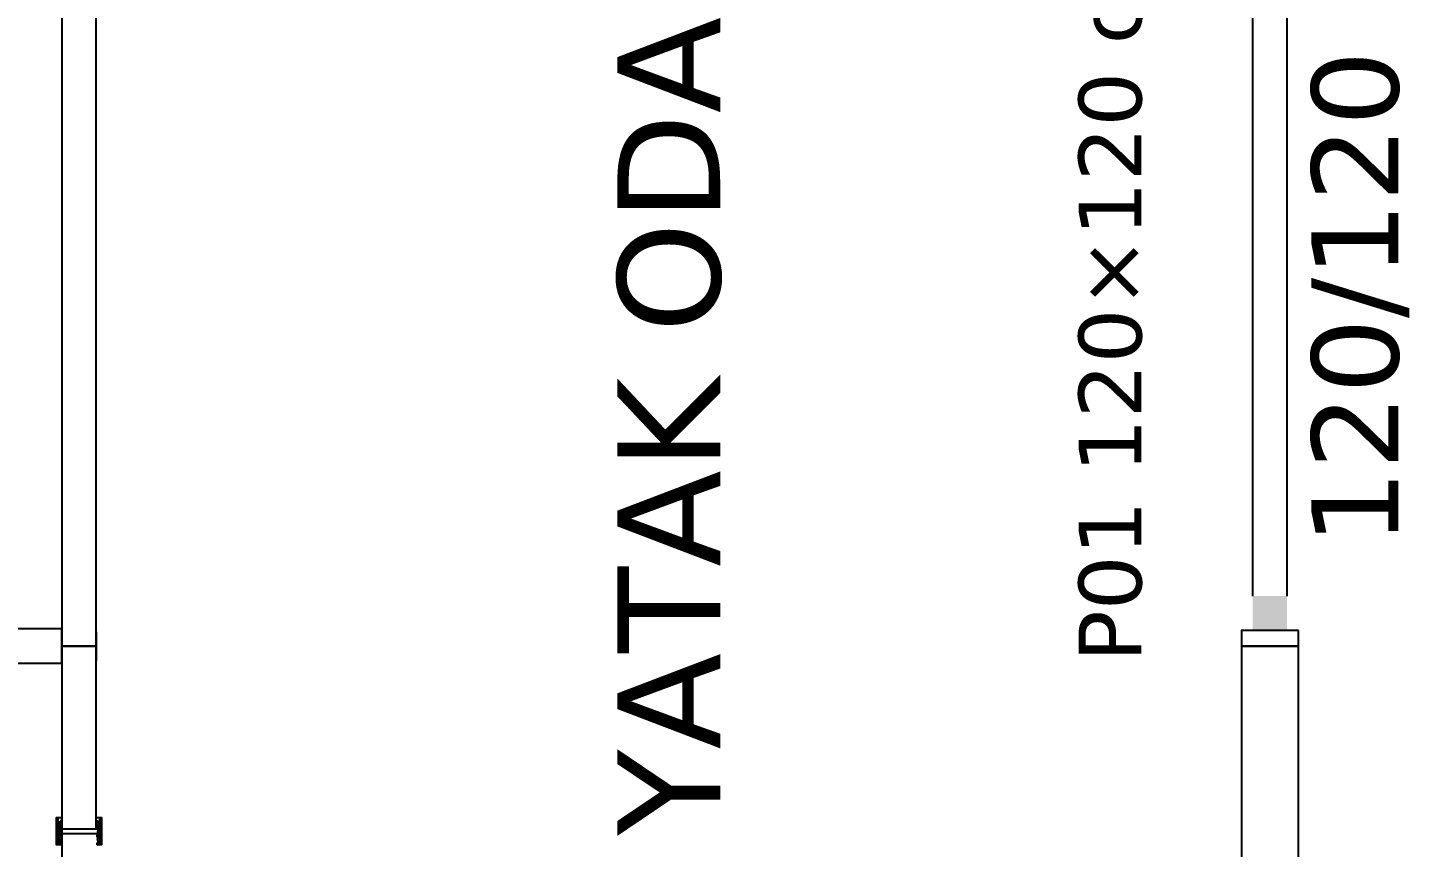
# Model space of a CAD drawing. Header units: centimetres. Extents: x -135 to 3640, y -1234 to 1338.
# Drawn here: x 2177.5 to 2419.4, y 708.8 to 852.2 of the extents above; entities that cross this region are included whole.
import ezdxf
from ezdxf.enums import TextEntityAlignment as Align

# ---------------------------------------------------------------- set-up
doc = ezdxf.new("R2010")
doc.units = ezdxf.units.CM
for name, color, linetype in [('IC_KAPILAR', 7, 'Continuous'), ('MONTAJ_OZEL_OLCU', 6, 'Continuous'), ('MONTAJ_OZEL_PANO', 6, 'Continuous'), ('MONTAJ_STANDART', 7, 'Continuous'), ('MONTAJ_YAZI', 4, 'Continuous'), ('PENCERE', 10, 'Continuous')]:
    doc.layers.add(name, color=color, linetype=linetype)
doc.styles.add('PORTMAN', font='DejaVuSans.ttf')
doc.styles.get("Standard").update_dxf_attribs({"font": 'DejaVuSans.ttf'})
doc.dimstyles.new('PORTMAN', dxfattribs={"dimtxt": 14, "dimasz": 9, "dimexe": 6, "dimexo": 5, "dimgap": 4, "dimtad": 1, "dimtxsty": 'PORTMAN', "dimblk": 'ARCHTICK', "dimcen": 2.5, "dimazin": 3, "dimtfac": 0.5, "dimtmove": 2, "dimatfit": 3})

# ---------------------------------------------------------------- blocks, each defined once
blk = doc.blocks.new('BOM_I04_1225p0_IC_K01_SOL_UST_KAYP87p5')
blk.add_lwpolyline([(0, 111), (6, 111), (6, 122.5), (0, 122.5)], close=True)
blk = doc.blocks.new('MNT_BOM_I04_1225p0_IC_K01_SOL_UST_KAYP87p5')
blk.add_blockref('BOM_I04_1225p0_IC_K01_SOL_UST_KAYP87p5', (0, 0))
blk = doc.blocks.new('_ARCHTICK')
at = {"color": 0, "linetype": 'BYBLOCK', "const_width": 0.15}
blk.add_lwpolyline([(-0.5, -0.5), (0.5, 0.5)], dxfattribs=at)
blk = doc.blocks.new('kaynak-ic-kapi')
at = {"color": 133, "linetype": 'Continuous', "lineweight": 25, "true_color": 0x6ec1dd}
for p, q in [((54247.47, 7919.88), (54248.32, 7919.88)), ((54248.32, 7919.59), (54247.47, 7919.59)), ((54248.6, 7919.88), (54248.04, 7919.03)), ((54248.32, 7919.31), (54248.04, 7919.59)), ((54248.32, 7919.88), (54248.32, 7919.59)), ((54248.32, 7919.31), (54248.6, 7919.31)), ((54248.32, 7919.03), (54248.6, 7919.31)), ((54249.16, 7919.03), (54248.6, 7919.88)), ((54248.6, 7919.88), (54248.6, 7919.59)), ((54248.6, 7919.88), (54248.88, 7919.88)), ((54248.6, 7919.59), (54248.88, 7919.03)), ((54249.16, 7919.88), (54248.88, 7919.59)), ((54248.88, 7919.88), (54249.45, 7919.03)), ((54249.73, 7919.59), (54248.88, 7919.59)), ((54249.16, 7919.03), (54248.88, 7919.03)), ((54249.16, 7919.88), (54249.16, 7919.88)), ((54249.16, 7919.03), (54249.73, 7919.59)), ((54249.16, 7919.03), (54249.45, 7919.03)), ((54250.01, 7919.88), (54249.45, 7919.03)), ((54250.01, 7919.88), (54249.73, 7919.59)), ((54249.73, 7919.31), (54249.73, 7919.59)), ((54249.73, 7919.31), (54250.01, 7919.31)), ((54249.73, 7919.03), (54250.01, 7919.31)), ((54250.57, 7919.03), (54250.01, 7919.88)), ((54250.01, 7919.88), (54250.01, 7919.88)), ((54250.01, 7919.88), (54250.01, 7919.59)), ((54250.01, 7919.88), (54250.29, 7919.88)), ((54250.01, 7919.59), (54250.29, 7919.03)), ((54250.29, 7919.88), (54250.86, 7919.03)), ((54250.29, 7912.83), (54250.29, 7919.03)), ((54250.57, 7919.88), (54250.57, 7919.88)), ((54250.57, 7919.88), (54250.57, 7919.59)), ((54251.42, 7919.59), (54250.57, 7919.59)), ((54250.57, 7919.03), (54250.57, 7919.03)), ((54250.57, 7919.03), (54250.86, 7919.03)), ((54250.86, 7919.03), (54251.14, 7919.59)), ((54251.7, 7919.88), (54251.14, 7919.03)), ((54251.42, 7919.31), (54251.14, 7919.59)), ((54251.42, 7919.88), (54251.42, 7919.88)), ((54251.42, 7919.88), (54251.42, 7919.59)), ((54251.7, 7919.88), (54251.42, 7919.59)), ((54251.42, 7919.59), (54251.98, 7919.03)), ((54251.42, 7919.31), (54251.7, 7919.31)), ((54251.42, 7919.03), (54251.7, 7919.31)), ((54252.27, 7919.03), (54251.7, 7919.88)), ((54251.7, 7919.88), (54252.27, 7919.88)), ((54251.7, 7919.88), (54251.98, 7919.88)), ((54251.98, 7919.88), (54251.98, 7919.88)), ((54251.98, 7919.88), (54251.98, 7919.59)), ((54251.98, 7919.88), (54252.27, 7919.03)), ((54252.27, 7919.59), (54251.98, 7919.59)), ((54251.98, 7919.03), (54251.98, 7919.03)), ((54251.98, 7919.03), (54252.27, 7919.03)), ((54252.27, 7919.03), (54252.27, 7919.03)), ((54248.32, 7912.26), (54247.47, 7912.26)), ((54247.47, 7911.98), (54248.32, 7911.98)), ((54248.6, 7911.98), (54248.04, 7912.83)), ((54248.32, 7912.26), (54248.04, 7912.26)), ((54248.32, 7912.83), (54248.6, 7912.26)), ((54248.32, 7912.26), (54248.32, 7911.98)), ((54248.32, 7912.26), (54248.6, 7912.26)), ((54249.16, 7912.83), (54248.6, 7911.98)), ((54248.6, 7912.26), (54248.88, 7912.83)), ((54249.16, 7912.83), (54248.88, 7912.83)), ((54248.88, 7911.98), (54249.45, 7912.83)), ((54249.16, 7911.98), (54248.88, 7912.26)), ((54249.73, 7912.26), (54248.88, 7912.26)), ((54249.16, 7912.83), (54249.45, 7912.83)), ((54249.16, 7912.83), (54249.73, 7912.26)), ((54249.16, 7911.98), (54249.16, 7911.98)), ((54250.01, 7911.98), (54249.45, 7912.83)), ((54249.73, 7912.83), (54250.01, 7912.26)), ((54250.01, 7911.98), (54249.73, 7912.26)), ((54249.73, 7912.26), (54249.73, 7912.26)), ((54249.73, 7912.26), (54250.01, 7912.26)), ((54250.57, 7912.83), (54250.01, 7911.98)), ((54250.01, 7912.26), (54250.29, 7912.83)), ((54250.01, 7911.98), (54250.01, 7912.26)), ((54250.01, 7911.98), (54250.01, 7911.98)), ((54250.01, 7911.98), (54250.29, 7911.98)), ((54250.29, 7911.98), (54250.86, 7912.83)), ((54250.57, 7912.83), (54250.57, 7912.83)), ((54250.57, 7912.83), (54250.86, 7912.83)), ((54250.57, 7911.98), (54250.57, 7912.26)), ((54251.42, 7912.26), (54250.57, 7912.26)), ((54250.57, 7911.98), (54250.57, 7911.98)), ((54250.86, 7912.83), (54251.14, 7912.26)), ((54251.7, 7911.98), (54251.14, 7912.83)), ((54251.42, 7912.26), (54251.14, 7912.26)), ((54251.42, 7912.26), (54251.98, 7912.83)), ((54251.42, 7912.83), (54251.7, 7912.26)), ((54251.42, 7911.98), (54251.42, 7912.26)), ((54251.7, 7911.98), (54251.42, 7912.26)), ((54251.42, 7912.26), (54251.7, 7912.26)), ((54251.42, 7911.98), (54251.42, 7911.98)), ((54252.27, 7912.83), (54251.7, 7911.98)), ((54251.7, 7911.98), (54252.27, 7911.98)), ((54251.7, 7911.98), (54251.98, 7911.98)), ((54251.98, 7912.83), (54251.98, 7912.83)), ((54251.98, 7912.83), (54252.27, 7912.83)), ((54251.98, 7911.98), (54252.27, 7912.83)), ((54251.98, 7911.98), (54251.98, 7912.26)), ((54252.27, 7912.26), (54251.98, 7912.26)), ((54251.98, 7911.98), (54251.98, 7911.98)), ((54252.27, 7912.83), (54252.27, 7912.83))]:
    blk.add_line(p, q, dxfattribs=at)
for points in [[(54247.47, 7919.03), (54247.47, 7919.88), (54252.27, 7919.88), (54252.27, 7919.03)], [(54248.6, 7919.88), (54250.01, 7919.88), (54251.42, 7919.88)], [(54248.6, 7912.26), (54248.6, 7911.98), (54248.88, 7911.98)], [(54248.6, 7911.98), (54250.01, 7911.98), (54251.42, 7911.98)]]:
    blk.add_lwpolyline(points, dxfattribs=at)
blk.add_lwpolyline([(54247.47, 7912.83), (54252.27, 7912.83), (54252.27, 7911.98), (54247.47, 7911.98)], close=True, dxfattribs=at)
blk = doc.blocks.new('BOM_K01_IC_KAPI_ACIKLIK820')
at = {"layer": 'IC_KAPILAR'}
blk.add_blockref('kaynak-ic-kapi', (0, 0), dxfattribs=at)
blk = doc.blocks.new('BOM_I11_1255p0_IC_K01_SAG_ALT_KAYM102p5')
blk.add_lwpolyline([(0, 93.5), (6, 93.5), (6, 125.5), (0, 125.5)], close=True)
at = {"layer": 'IC_KAPILAR', "rotation": 270}
blk.add_blockref('BOM_K01_IC_KAPI_ACIKLIK820', (-7912.93, 54342.969), dxfattribs=at)
blk = doc.blocks.new('MNT_BOM_I11_1255p0_IC_K01_SAG_ALT_KAYM102p5')
blk.add_blockref('BOM_I11_1255p0_IC_K01_SAG_ALT_KAYM102p5', (0, 0))
blk = doc.blocks.new('BOM_I01_1255p0_IC_DOLU')
blk.add_lwpolyline([(0, 0), (6, 0), (6, 125.5), (0, 125.5)], close=True)
blk = doc.blocks.new('MNT_BOM_I01_1255p0_IC_DOLU')
blk.add_blockref('BOM_I01_1255p0_IC_DOLU', (0, 0))
blk = doc.blocks.new('BOM_D01_1255p0_DIS_DOLU')
blk.add_lwpolyline([(0, 0), (10, 0), (10, 125.5), (0, 125.5)], close=True)
blk = doc.blocks.new('MNT_BOM_D01_1255p0_DIS_DOLU')
blk.add_blockref('BOM_D01_1255p0_DIS_DOLU', (0, 0))
blk = doc.blocks.new('kaynak-pencere-120120')
at = {"layer": 'PENCERE', "color": 1}
for p, q in [((53387.01, 8192.86), (53397.01, 8192.86)), ((53389.01, 8186.86), (53389.01, 8078.86)), ((53395.01, 8186.86), (53395.01, 8078.86)), ((53387.01, 8072.86), (53397.01, 8072.86))]:
    blk.add_line(p, q, dxfattribs=at)
for points in [[(53389.01, 8192.86), (53389.01, 8186.86), (53395.01, 8192.86), (53395.01, 8186.86)], [(53389.01, 8072.86), (53389.01, 8078.86), (53395.01, 8072.86), (53395.01, 8078.86)]]:
    blk.add_solid(points, dxfattribs=at)
at = {"layer": 'PENCERE', "color": 0, "lineweight": 25}
blk.add_text('120/120', height=15.217, rotation=270, dxfattribs=at).set_placement((53369.52, 8178.03))
blk = doc.blocks.new('BOM_P01_PENCERE_1200x1200')
at = {"layer": 'PENCERE'}
blk.add_blockref('kaynak-pencere-120120', (0, 0), dxfattribs=at)
blk = doc.blocks.new('BOM_D02_1255p0_DIS_P01')
for points in [[(0, 122.75), (10, 122.75), (10, 125.5), (0, 125.5)], [(0, 0), (10, 0), (10, 2.75), (0, 2.75)]]:
    blk.add_lwpolyline(points, close=True)
at = {"layer": 'PENCERE'}
blk.add_blockref('BOM_P01_PENCERE_1200x1200', (-53387.006, -8070.111), dxfattribs=at)
blk = doc.blocks.new('MNT_BOM_D02_1255p0_DIS_P01')
blk.add_blockref('BOM_D02_1255p0_DIS_P01', (0, 0))
blk = doc.blocks.new('BOM_B03_UCLU_H_60')
for p, q in [((-3, -2.5), (-3, 2.5)), ((5.5, 3), (3, 3)), ((3, 3), (3, -3)), ((3, -2.5), (3, 2.5)), ((3, 0), (-3, 0)), ((-3, 0), (-3, -2.5)), ((3, -2.5), (3, 0)), ((3, -3), (5.5, -3))]:
    blk.add_line(p, q)
blk = doc.blocks.new('MNT_BOM_B03_UCLU_H_60')
blk.add_blockref('BOM_B03_UCLU_H_60', (0, 0))

msp = doc.modelspace()

# ---------------------------------------------------------------- block references
at = {"layer": 'MONTAJ_OZEL_PANO', "rotation": 270}
msp.add_blockref('MNT_BOM_I04_1225p0_IC_K01_SOL_UST_KAYP87p5', (2061, 747), dxfattribs=at)
at = {"layer": 'MONTAJ_STANDART'}
for name, p in [('MNT_BOM_I01_1255p0_IC_DOLU', (2183.5, 744)), ('MNT_BOM_I11_1255p0_IC_K01_SAG_ALT_KAYM102p5', (2183.5, 618.5)), ('MNT_BOM_D01_1255p0_DIS_DOLU', (2390, 618.5))]:
    msp.add_blockref(name, p, dxfattribs=at)
at = {"layer": 'MONTAJ_STANDART', "rotation": 180}
for name, p in [('MNT_BOM_D02_1255p0_DIS_P01', (2400, 869.5)), ('MNT_BOM_B03_UCLU_H_60', (2186.5, 744))]:
    msp.add_blockref(name, p, dxfattribs=at)

# ---------------------------------------------------------------- texts
at = {"layer": 'MONTAJ_YAZI', "style": 'PORTMAN'}
for s, height, p in [('YATAK ODASI 2', 18, (2289.75, 805.75)), ('P01 120×120 cm', 11, (2367, 806.75))]:
    msp.add_text(s, height=height, rotation=90, dxfattribs=at).set_placement(p, align=Align.MIDDLE_CENTER)

# ---------------------------------------------------------------- dimensions: what is measured, and where the dimension line sits
at = {"layer": 'MONTAJ_OZEL_OLCU'}
msp.add_linear_dim(base=(2061, 701), p1=(2061, 747), p2=(2183.5, 747), dimstyle='PORTMAN', override={"dimtxt": 14, "dimasz": 9, "dimexe": 6, "dimexo": 5, "dimdec": 2, "dimzin": 8, "dimdsep": 44}, dxfattribs=at).render()

doc.saveas('drawing.dxf')
